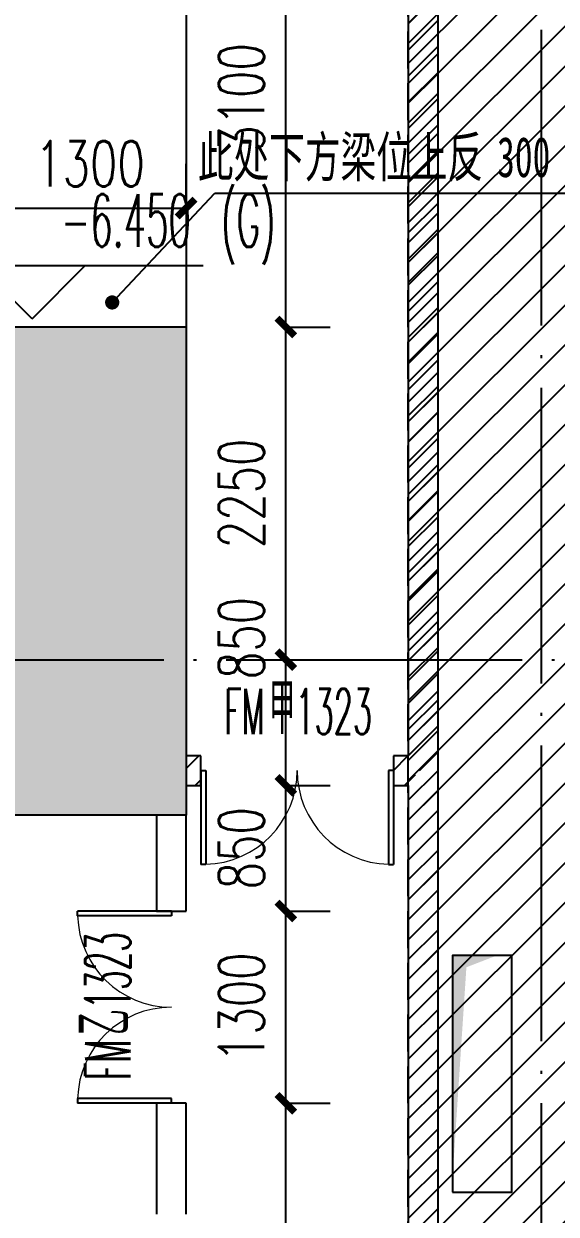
# Model space of a CAD drawing. Header units: millimetres. Extents: x 12325263 to 13848842, y -1463133 to 573208.
# Drawn here: x 12594300 to 12597897, y -864837 to -856785 of the extents above; entities that cross this region are included whole.
import ezdxf
from ezdxf.xclip import XClip

# ---------------------------------------------------------------- set-up
doc = ezdxf.new("R2010")
doc.units = ezdxf.units.MM
doc.header["$LTSCALE"] = 1000
doc.header["$XCLIPFRAME"] = 0
doc.linetypes.add('DASH', pattern=[0.35, 0.25, -0.1])
doc.linetypes.add('DOTE', pattern=[2.42, 2, -0.2, 0.02, -0.2])
for name, color, linetype in [('0夹层', 21, 'Continuous'), ('A-ANNO-ELEV', 3, 'Continuous'), ('A-ANNO-TEXT', 7, 'Continuous'), ('A-AXIS', 16, 'DOTE'), ('A-WALL', 5, 'Continuous'), ('A-WALL-PATT', 8, 'Continuous'), ('A_WALL(防火墙)', 151, 'Continuous'), ('AXIS', 3, 'Continuous'), ('DOOR_FIRE', 1, 'Continuous'), ('DOOR_FIRE_TEXT', 7, 'Continuous'), ('PUB_DIM', 83, 'Continuous'), ('PUB_TEXT', 7, 'Continuous'), ('STAIR', 2, 'Continuous'), ('WALL', 5, 'Continuous'), ('WALL-SHATCH', 8, 'Continuous'), ('建筑-楼板开洞', 251, 'Continuous')]:
    doc.layers.add(name, color=color, linetype=linetype)
doc.styles.add('_TCH_DIM', font='SIMPLEX.shx', dxfattribs={"width": 0.7, "bigfont": 'GBCBIG.shx'})
doc.styles.add('_TCH_DIM_T3', font='SIMPLEX.shx', dxfattribs={"width": 0.705882, "bigfont": 'GBCBIG.shx'})
doc.styles.add('_TCH_WINDOW', font='SIMPLEX', dxfattribs={"width": 0.7, "height": 3.5, "bigfont": 'GBCBIG'})
doc.styles.add('宋体', font='', dxfattribs={"width": 0.65})
doc.styles.get('宋体').set_extended_font_data('SimSun')
doc.dimstyles.new('_TCH_ARCH&&120', dxfattribs={"dimtxt": 306, "dimasz": 120, "dimexe": 300, "dimexo": 360, "dimgap": 147, "dimtad": 1, "dimdec": 0, "dimzin": 0, "dimdsep": 46, "dimtxsty": '_TCH_DIM_T3', "dimblk": 'ARCHTICK', "dimcen": 0.09, "dimclrt": 7, "dimazin": 2, "dimtfac": 1, "dimtdec": 0, "dimtix": 1, "dimtmove": 2, "dimatfit": 3, "dimfxl": 1, "dimfxlon": 1, "dimtolj": 1, "dimtzin": 0, "dimarcsym": 0})
pattern_1 = [(45, (0, 89.76), (-88.388383, 88.388383), [])]

# ---------------------------------------------------------------- blocks, each defined once
blk = doc.blocks.new('adgshg13-A$C7F010FC0')
at = {"layer": 'WALL-SHATCH'}
h = blk.add_hatch(color=256, dxfattribs=at)
h.dxf.hatch_style = 1
h.paths.add_polyline_path([(-60384.2, -16880.9), (-763.2, 197.5), (12587.6, -13153.3), (12587.6, -157996), (-162964.9, -188820.4), (-171262.4, -180522.9), (-171262.4, -31310.9), (-150707.2, -10755.7), (-131860.1, -7980.9), (-99162.4, -7980.9), (-99162.4, -4980.9), (-76620.4, -4980.9), (-70107.7, -16880.9)], flags=16)
h.paths.add_polyline_path([(-60091.2, -16380.9), (-646.9, 646.9), (12987.6, -12987.6), (12987.6, -158331.9), (-163100.6, -189250.4), (-171662.4, -180688.6), (-171662.4, -31145.2), (-150777.9, -10260.7), (-131896.7, -7480.9), (-99562.4, -7480.9), (-99562.4, -4580.9), (-76365.6, -4580.9), (-69907.5, -16380.9)])
blk = doc.blocks.new('A$C4C7A72D3')
at = {"layer": 'WALL', "color": 1}
blk.add_blockref('adgshg13-A$C7F010FC0', (210433, 205503.6), dxfattribs=at)
blk = doc.blocks.new('qlzw')
at = {"layer": 'A-AXIS'}
for p, q in [((12464366.8, 979489.8), (12464366.8, 1082089.8)), ((12411416.8, 1020789.8), (12486866.8, 1020789.8))]:
    blk.add_line(p, q, dxfattribs=at)
blk = doc.blocks.new('asdfdsfds')
at = {"layer": 'A-WALL-PATT'}
for points in [[(-10200, 27050), (-10200, 24150), (-8900, 23750), (-8900, 27050)], [(-8900, 23750), (-10200, 24150), (-15900, 24150), (-16316.7, 24016.7), (-15900, 23750)]]:
    blk.add_hatch(color=256, dxfattribs=at).paths.add_polyline_path(points)
at = {"layer": 'A-WALL'}
for p, q in [((-8900, 27050), (-10200, 27050)), ((-8900, 27050), (-8900, 23750)), ((-8900, 23750), (-15900, 23750))]:
    blk.add_line(p, q, dxfattribs=at)
blk = doc.blocks.new('_ArchTick')
at = {"color": 0, "linetype": 'ByBlock', "const_width": 0.4}
blk.add_lwpolyline([(-0.5, -0.5), (0.5, 0.5)], dxfattribs=at)
blk = doc.blocks.new('*D4448')
at = {"layer": 'Defpoints', "color": 0, "transparency": 16777216}
for p in [(12595396.8, -858032), (12594096.8, -858836.8), (12595396.8, -858836.8)]:
    blk.add_point(p, dxfattribs=at)
at = {"layer": 'PUB_DIM', "color": 0, "lineweight": -2, "transparency": 16777216}
for p, q in [((12594096.8, -858033), (12594096.8, -857732)), ((12595396.8, -858033), (12595396.8, -857732)), ((12594096.8, -858032), (12595396.8, -858032))]:
    blk.add_line(p, q, dxfattribs=at)
at = {"layer": 'PUB_DIM', "color": 0, "lineweight": -2, "transparency": 16777216, "xscale": 120, "yscale": 120, "zscale": 120, "rotation": 180}
blk.add_blockref('_ArchTick', (12594096.8, -858032), dxfattribs=at)
at = {"layer": 'PUB_DIM', "color": 0, "lineweight": -2, "transparency": 16777216, "xscale": 120, "yscale": 120, "zscale": 120}
blk.add_blockref('_ArchTick', (12595396.8, -858032), dxfattribs=at)
at = {"layer": 'PUB_DIM', "color": 7, "transparency": 16777216, "insert": (12594746.8, -857732), "char_height": 306, "attachment_point": 5, "style": '_TCH_DIM_T3'}
blk.add_mtext('\\A1;1300', dxfattribs=at)
blk = doc.blocks.new('*D4476')
at = {"layer": 'Defpoints', "color": 0, "transparency": 16777216}
for p in [(12595396.8, -855736.8), (12596070, -855736.8), (12595396.8, -858836.8)]:
    blk.add_point(p, dxfattribs=at)
at = {"layer": 'PUB_DIM', "color": 0, "lineweight": -2, "transparency": 16777216}
for p, q in [((12596069, -855736.8), (12596370, -855736.8)), ((12596070, -858836.8), (12596070, -855736.8)), ((12596069, -858836.8), (12596370, -858836.8))]:
    blk.add_line(p, q, dxfattribs=at)
at = {"layer": 'PUB_DIM', "color": 0, "lineweight": -2, "transparency": 16777216, "xscale": 120, "yscale": 120, "zscale": 120}
for p, rotation in [((12596070, -855736.8), 90), ((12596070, -858836.8), 270)]:
    blk.add_blockref('_ArchTick', p, dxfattribs=dict(at, rotation=rotation))
at = {"layer": 'PUB_DIM', "color": 7, "transparency": 16777216, "insert": (12595770, -857286.8), "char_height": 306, "attachment_point": 5, "rotation": 90, "style": '_TCH_DIM_T3'}
blk.add_mtext('\\A1;3100', dxfattribs=at)
blk = doc.blocks.new('*D4477')
at = {"layer": 'Defpoints', "color": 0, "transparency": 16777216}
for p in [(12595396.8, -858836.8), (12596070, -858836.8), (12595396.8, -861086.8)]:
    blk.add_point(p, dxfattribs=at)
at = {"layer": 'PUB_DIM', "color": 0, "lineweight": -2, "transparency": 16777216}
for p, q in [((12596069, -858836.8), (12596370, -858836.8)), ((12596070, -861086.8), (12596070, -858836.8)), ((12596069, -861086.8), (12596370, -861086.8))]:
    blk.add_line(p, q, dxfattribs=at)
at = {"layer": 'PUB_DIM', "color": 0, "lineweight": -2, "transparency": 16777216, "xscale": 120, "yscale": 120, "zscale": 120}
for p, rotation in [((12596070, -858836.8), 90), ((12596070, -861086.8), 270)]:
    blk.add_blockref('_ArchTick', p, dxfattribs=dict(at, rotation=rotation))
at = {"layer": 'PUB_DIM', "color": 7, "transparency": 16777216, "insert": (12595770, -859961.8), "char_height": 306, "attachment_point": 5, "rotation": 90, "style": '_TCH_DIM_T3'}
blk.add_mtext('\\A1;2250', dxfattribs=at)
blk = doc.blocks.new('*D4478')
at = {"layer": 'Defpoints', "color": 0, "transparency": 16777216}
for p in [(12595396.8, -861086.8), (12596070, -861086.8), (12595396.8, -861936.8)]:
    blk.add_point(p, dxfattribs=at)
at = {"layer": 'PUB_DIM', "color": 0, "lineweight": -2, "transparency": 16777216}
for p, q in [((12596069, -861086.8), (12596370, -861086.8)), ((12596070, -861936.8), (12596070, -861086.8)), ((12596069, -861936.8), (12596370, -861936.8))]:
    blk.add_line(p, q, dxfattribs=at)
at = {"layer": 'PUB_DIM', "color": 0, "lineweight": -2, "transparency": 16777216, "xscale": 120, "yscale": 120, "zscale": 120}
for p, rotation in [((12596070, -861086.8), 90), ((12596070, -861936.8), 270)]:
    blk.add_blockref('_ArchTick', p, dxfattribs=dict(at, rotation=rotation))
at = {"layer": 'PUB_DIM', "color": 7, "transparency": 16777216, "insert": (12595770, -860940), "char_height": 306, "attachment_point": 5, "rotation": 90, "style": '_TCH_DIM_T3'}
blk.add_mtext('\\A1;850', dxfattribs=at)
blk = doc.blocks.new('*D4479')
at = {"layer": 'Defpoints', "color": 0, "transparency": 16777216}
for p in [(12595396.8, -861936.8), (12596070, -861936.8), (12595396.8, -862786.8)]:
    blk.add_point(p, dxfattribs=at)
at = {"layer": 'PUB_DIM', "color": 0, "lineweight": -2, "transparency": 16777216}
for p, q in [((12596069, -861936.8), (12596370, -861936.8)), ((12596070, -862786.8), (12596070, -861936.8)), ((12596069, -862786.8), (12596370, -862786.8))]:
    blk.add_line(p, q, dxfattribs=at)
at = {"layer": 'PUB_DIM', "color": 0, "lineweight": -2, "transparency": 16777216, "xscale": 120, "yscale": 120, "zscale": 120}
for p, rotation in [((12596070, -861936.8), 90), ((12596070, -862786.8), 270)]:
    blk.add_blockref('_ArchTick', p, dxfattribs=dict(at, rotation=rotation))
at = {"layer": 'PUB_DIM', "color": 7, "transparency": 16777216, "insert": (12595770, -862361.8), "char_height": 306, "attachment_point": 5, "rotation": 90, "style": '_TCH_DIM_T3'}
blk.add_mtext('\\A1;850', dxfattribs=at)
blk = doc.blocks.new('*D4480')
at = {"layer": 'Defpoints', "color": 0, "transparency": 16777216}
for p in [(12595396.8, -862786.8), (12596070, -862786.8), (12595396.8, -864086.8)]:
    blk.add_point(p, dxfattribs=at)
at = {"layer": 'PUB_DIM', "color": 0, "lineweight": -2, "transparency": 16777216}
for p, q in [((12596069, -862786.8), (12596370, -862786.8)), ((12596070, -864086.8), (12596070, -862786.8)), ((12596069, -864086.8), (12596370, -864086.8))]:
    blk.add_line(p, q, dxfattribs=at)
at = {"layer": 'PUB_DIM', "color": 0, "lineweight": -2, "transparency": 16777216, "xscale": 120, "yscale": 120, "zscale": 120}
for p, rotation in [((12596070, -862786.8), 90), ((12596070, -864086.8), 270)]:
    blk.add_blockref('_ArchTick', p, dxfattribs=dict(at, rotation=rotation))
at = {"layer": 'PUB_DIM', "color": 7, "transparency": 16777216, "insert": (12595770, -863436.8), "char_height": 306, "attachment_point": 5, "rotation": 90, "style": '_TCH_DIM_T3'}
blk.add_mtext('\\A1;1300', dxfattribs=at)
blk = doc.blocks.new('*D4481')
at = {"layer": 'Defpoints', "color": 0, "transparency": 16777216}
for p in [(12595396.8, -864086.8), (12596070, -864086.8), (12595396.8, -867686.8)]:
    blk.add_point(p, dxfattribs=at)
at = {"layer": 'PUB_DIM', "color": 0, "lineweight": -2, "transparency": 16777216}
for p, q in [((12596069, -864086.8), (12596370, -864086.8)), ((12596070, -867686.8), (12596070, -864086.8)), ((12596069, -867686.8), (12596370, -867686.8))]:
    blk.add_line(p, q, dxfattribs=at)
at = {"layer": 'PUB_DIM', "color": 0, "lineweight": -2, "transparency": 16777216, "xscale": 120, "yscale": 120, "zscale": 120}
for p, rotation in [((12596070, -864086.8), 90), ((12596070, -867686.8), 270)]:
    blk.add_blockref('_ArchTick', p, dxfattribs=dict(at, rotation=rotation))
at = {"layer": 'PUB_DIM', "color": 7, "transparency": 16777216, "insert": (12595770, -865886.8), "char_height": 306, "attachment_point": 5, "rotation": 90, "style": '_TCH_DIM_T3'}
blk.add_mtext('\\A1;3600', dxfattribs=at)
blk = doc.blocks.new('$DorLib2D$00000002')
for p, q in [((-0.5, 0), (-0.5, 0.4875)), ((-0.475, 0.4875), (-0.5, 0.4875)), ((-0.475, 0), (-0.475, 0.4875)), ((0.475, 0), (0.475, 0.4875)), ((0.475, 0.4875), (0.5, 0.4875)), ((0.5, 0), (0.5, 0.4875)), ((-0.5, 0), (-0.475, 0)), ((0.5, 0), (0.475, 0))]:
    blk.add_line(p, q)
at = {"lineweight": 13}
for centre, start, end in [((-0.4875, 0), 0, 88.53072), ((0.4875, 0), 91.46928, 180)]:
    blk.add_arc(centre, 0.4875, start, end, dxfattribs=at)

msp = doc.modelspace()

# ---------------------------------------------------------------- block references
ref = msp.add_blockref('A$C4C7A72D3', (12385714.9, -906209.5), dxfattribs=dict(rotation=350.041249254255))
XClip(ref).set_block_clipping_path([(223442.8584877662, 85923.1187333744), (220542.7961432356, 85923.1422391906), (220542.8579492103, 89292.823275506), (211526.9150355905, 89292.8101311298), (210631.4331447985, 94392.8080583527), (206113.3685902953, 94392.8025418455), (206001.4315187763, 95030.3127344656), (204376.2826588508, 94744.9613686837), (203364.4570056833, 100506.9030052917), (197947.3947122637, 99555.7482674252), (192482.3428474721, 130679.4765393781), (190118.7804593667, 130264.4504016289), (191623.4071957469, 121695.6427078634), (177046.6486519482, 119136.2011700841), (175707.6223907359, 126760.8483765714), (173902.988371335, 128026.4039125028), (169528.3854461554, 127258.2903269802), (169070.0967394859, 129868.3614864857), (163308.2517458182, 128856.6693391807), (163766.52659606, 126246.6171700556), (159679.1795131005, 125528.9180921423), (170669.6888374612, 62935.797914044), (167222.1989369914, 62330.4650948944), (167939.7759490944, 58243.6808593175), (171386.9528796654, 58848.2912487988), (172857.0656793863, 50477.0032648193), (165962.5026008021, 49266.4230898353), (168037.7813034765, 37447.1796448426), (140649.9584970828, 32638.2390106404), (115387.9799239188, 28202.5781787895), (95598.7254695911, 140907.4332163476), (226939.476109907, 163968.8668500402), (240128.6952811591, 88852.8973128139)])

# ---------------------------------------------------------------- next in the draw order: hatches: boundary and pattern name
at = {"layer": '0夹层', "linetype": 'DASH'}
h = msp.add_hatch(dxfattribs=at)
h.set_pattern_fill('ANSI31', color=256, scale=120)
h.set_pattern_definition([(45, (0, 0), (-134.7038418, 134.7038418), [])])
h.paths.add_polyline_path([(12602096.8, -881386.8), (12602096.8, -882636.8), (12596896.8, -882636.8), (12596896.8, -853986.8), (12604296.8, -853986.8), (12604296.8, -861586.8), (12602646.8, -861586.8), (12602646.8, -867136.8), (12604296.8, -867136.8), (12604296.8, -881386.8), (12603296.8, -881386.8)])
h = msp.add_hatch(dxfattribs=at)
h.set_pattern_fill('ANSI31', color=256, scale=60)
h.set_pattern_definition([(45, (0, 0), (-67.3519209, 67.3519209), [])])
h.paths.add_polyline_path([(12602096.8, -881386.8), (12602096.8, -882636.8), (12596896.8, -882636.8), (12596896.8, -853986.8), (12604296.8, -853986.8), (12604296.8, -861586.8), (12602646.8, -861586.8), (12602646.8, -867136.8), (12604296.8, -867136.8), (12604296.8, -881386.8), (12603196.8, -881386.8), (12603196.8, -881186.8), (12604096.8, -881186.8), (12604096.8, -867336.8), (12602446.8, -867336.8), (12602446.8, -861386.8), (12604096.8, -861386.8), (12604096.8, -854186.8), (12597096.8, -854186.8), (12597096.8, -882436.8), (12601896.8, -882436.8), (12601896.8, -881186.8), (12602096.8, -881186.8)])
at = {"layer": 'A-WALL-PATT'}
h = msp.add_hatch(dxfattribs=at)
h.set_pattern_fill('普通砖', color=256, scale=50, style=0)
h.set_pattern_definition(pattern_1)
h.paths.add_polyline_path([(12597096.8, -854186.8), (12596896.8, -853986.8), (12596896.8, -861736.8), (12596963.5, -861836.8), (12597096.8, -861836.8)])
h = msp.add_hatch(dxfattribs=at)
h.set_pattern_fill('普通砖', color=256, scale=50, style=0)
h.set_pattern_definition(pattern_1)
h.paths.add_polyline_path([(12595396.8, -861936.8), (12595496.8, -861936.8), (12595496.8, -861736.8), (12595396.8, -861736.8)])
h = msp.add_hatch(dxfattribs=at)
h.set_pattern_fill('普通砖', color=256, scale=50, style=0)
h.set_pattern_definition(pattern_1)
h.paths.add_polyline_path([(12596896.8, -861736.8), (12596796.8, -861736.8), (12596796.8, -861936.8), (12596896.8, -861936.8), (12596963.5, -861836.8)])
at = {"layer": '建筑-楼板开洞'}
h = msp.add_hatch(color=256, dxfattribs=at)
h.dxf.hatch_style = 1
h.paths.add_polyline_path([(12597196.8, -863086.8), (12597496.8, -863086.8), (12597290.4, -863166.7), (12597196.8, -864586.8)])

# ---------------------------------------------------------------- next in the draw order: linework, layer by layer
at = {"layer": '0夹层', "linetype": 'DASH'}
msp.add_lwpolyline([(12602096.8, -881386.8), (12602096.8, -882636.8), (12596896.8, -882636.8), (12596896.8, -853986.8), (12604296.8, -853986.8), (12604296.8, -861586.8), (12602646.8, -861586.8), (12602646.8, -867136.8), (12604296.8, -867136.8), (12604296.8, -881386.8), (12603196.8, -881386.8), (12603196.8, -881186.8), (12604096.8, -881186.8), (12604096.8, -867336.8), (12602446.8, -867336.8), (12602446.8, -861386.8), (12604096.8, -861386.8), (12604096.8, -854186.8), (12597096.8, -854186.8), (12597096.8, -882436.8), (12601896.8, -882436.8), (12601896.8, -881186.8), (12602096.8, -881186.8)], close=True, dxfattribs=at)
msp.add_lwpolyline([(12602096.8, -881386.8), (12602096.8, -882636.8), (12596896.8, -882636.8), (12596896.8, -853986.8), (12604296.8, -853986.8), (12604296.8, -861586.8), (12602646.8, -861586.8), (12602646.8, -867136.8), (12604296.8, -867136.8), (12604296.8, -881386.8), (12603296.8, -881386.8), (12602096.8, -881386.8)], dxfattribs=at)
at = {"layer": 'A-ANNO-ELEV'}
for p, q in [((12594355, -858780), (12593995, -858420)), ((12593995, -858420), (12595511.7, -858420)), ((12594355, -858780), (12594715, -858420))]:
    msp.add_line(p, q, dxfattribs=at)
at = {"layer": 'A-WALL'}
for p, q in [((12597096.8, -861836.8), (12597096.8, -867136.8)), ((12596896.8, -861936.8), (12596896.8, -867236.8)), ((12595196.8, -862136.8), (12595196.8, -862786.8)), ((12595396.8, -862136.8), (12595196.8, -862136.8)), ((12595396.8, -862786.8), (12595396.8, -862136.8)), ((12595196.8, -862786.8), (12595396.8, -862786.8)), ((12595396.8, -864086.8), (12595196.8, -864086.8)), ((12595196.8, -864086.8), (12595196.8, -864836.8)), ((12595396.8, -864836.8), (12595396.8, -864086.8))]:
    msp.add_line(p, q, dxfattribs=at)
at = {"layer": 'A_WALL(防火墙)'}
for p, q in [((12596896.8, -853986.8), (12596896.8, -861736.8)), ((12597096.8, -854186.8), (12597096.8, -861836.8)), ((12595496.8, -861736.8), (12595396.8, -861736.8)), ((12595396.8, -861736.8), (12595396.8, -861936.8)), ((12595496.8, -861936.8), (12595496.8, -861736.8)), ((12596896.8, -861736.8), (12596796.8, -861736.8)), ((12596796.8, -861736.8), (12596796.8, -861936.8)), ((12595396.8, -861936.8), (12595496.8, -861936.8)), ((12596796.8, -861936.8), (12596896.8, -861936.8))]:
    msp.add_line(p, q, dxfattribs=at)
at = {"layer": 'AXIS'}
for p, q in [((12594896.8, -858670), (12595590, -857930)), ((12595590, -857930), (12597956.8, -857930))]:
    msp.add_line(p, q, dxfattribs=at)
at = {"layer": 'AXIS', "const_width": 48}
msp.add_lwpolyline([(12594880.4, -858687.5, 1), (12594913.2, -858652.5, 1)], format="xyb", close=True, dxfattribs=at)
at = {"layer": 'STAIR'}
msp.add_lwpolyline([(12594096.8, -858836.8), (12594096.8, -855736.8), (12595396.8, -855736.8), (12595396.8, -858836.7)], close=True, dxfattribs=at)
at = {"layer": '建筑-楼板开洞'}
msp.add_lwpolyline([(12597196.8, -864686.8), (12597596.8, -864686.8), (12597596.8, -863086.8), (12597196.8, -863086.8)], close=True, dxfattribs=at)

# ---------------------------------------------------------------- next in the draw order: block references
at = {"color": 2}
msp.add_blockref('qlzw', (133430, -1881876.5), dxfattribs=at)
msp.add_blockref('asdfdsfds', (12604296.8, -885886.8))
at = {"layer": 'DOOR_FIRE', "xscale": -1300, "yscale": -1300, "zscale": 200}
msp.add_blockref('$DorLib2D$00000002', (12596146.8, -861836.8), dxfattribs=at)
at = {"layer": 'DOOR_FIRE', "xscale": -1300, "yscale": -1300, "zscale": 200, "rotation": 270.0000000014625}
msp.add_blockref('$DorLib2D$00000002', (12595296.8, -863436.8), dxfattribs=at)

# ---------------------------------------------------------------- next in the draw order: texts
at = {"layer": 'A-ANNO-TEXT', "style": '_TCH_DIM', "width": 0.494118}
for s, p in [('(G)', (12595631.7, -858294)), ('-6.450', (12594551.7, -858294))]:
    msp.add_text(s, height=357, dxfattribs=at).set_placement(p)
at = {"layer": 'DOOR_FIRE_TEXT', "style": '_TCH_WINDOW'}
for s, height, width, p in [('甲', 347.2, 0.7, (12595957.6, -861590)), ('FM', 306, 0.494118, (12595655.2, -861590)), ('1323', 306, 0.494118, (12596134.5, -861590))]:
    msp.add_text(s, height=height, dxfattribs=dict(at, width=width)).set_placement(p)
for s, height, width, p in [('1323', 306, 0.494118, (12595020, -863449.1)), ('乙', 347.2, 0.7, (12595020, -863626.1)), ('FM', 306, 0.494118, (12595020, -863928.5))]:
    msp.add_text(s, height=height, rotation=90, dxfattribs=dict(at, width=width)).set_placement(p)
at = {"layer": 'PUB_TEXT', "style": '宋体', "width": 0.65}
for s, p in [('此处下方梁位上反', (12595475.3, -857822)), ('300', (12597497.3, -857822))]:
    msp.add_text(s, height=271.9, dxfattribs=at).set_placement(p)

# ---------------------------------------------------------------- next in the draw order: dimensions: what is measured, and where the dimension line sits
at = {"layer": 'PUB_DIM'}
for p1, p2, distance, picture, middle in [((12595396.8, -858836.8), (12595396.8, -855736.8), -673.2, '*D4476', (12595770, -857286.8)), ((12594096.8, -858836.8), (12595396.8, -858836.8), 804.8, '*D4448', (12594746.8, -857732)), ((12595396.8, -861086.8), (12595396.8, -858836.8), -673.2, '*D4477', (12595770, -859961.8)), ((12595396.8, -862786.8), (12595396.8, -861936.8), -673.2, '*D4479', (12595770, -862361.8)), ((12595396.8, -864086.8), (12595396.8, -862786.8), -673.2, '*D4480', (12595770, -863436.8)), ((12595396.8, -867686.8), (12595396.8, -864086.8), -673.2, '*D4481', (12595770, -865886.8))]:
    dim = msp.add_aligned_dim(p1=p1, p2=p2, distance=distance, dimstyle='_TCH_ARCH&&120', dxfattribs=at)
    dim.commit()
    dim.dimension.update_dxf_attribs({"geometry": picture, "text_midpoint": middle})
dim = msp.add_linear_dim(base=(12596070, -861086.8), p1=(12595396.8, -861936.8), p2=(12595396.8, -861086.8), angle=90, dimstyle='_TCH_ARCH&&120', dxfattribs=at)
dim.commit()
dim.dimension.update_dxf_attribs({"geometry": '*D4478', "text_midpoint": (12595770, -860940), "dimtype": 129})

doc.saveas('drawing.dxf')
